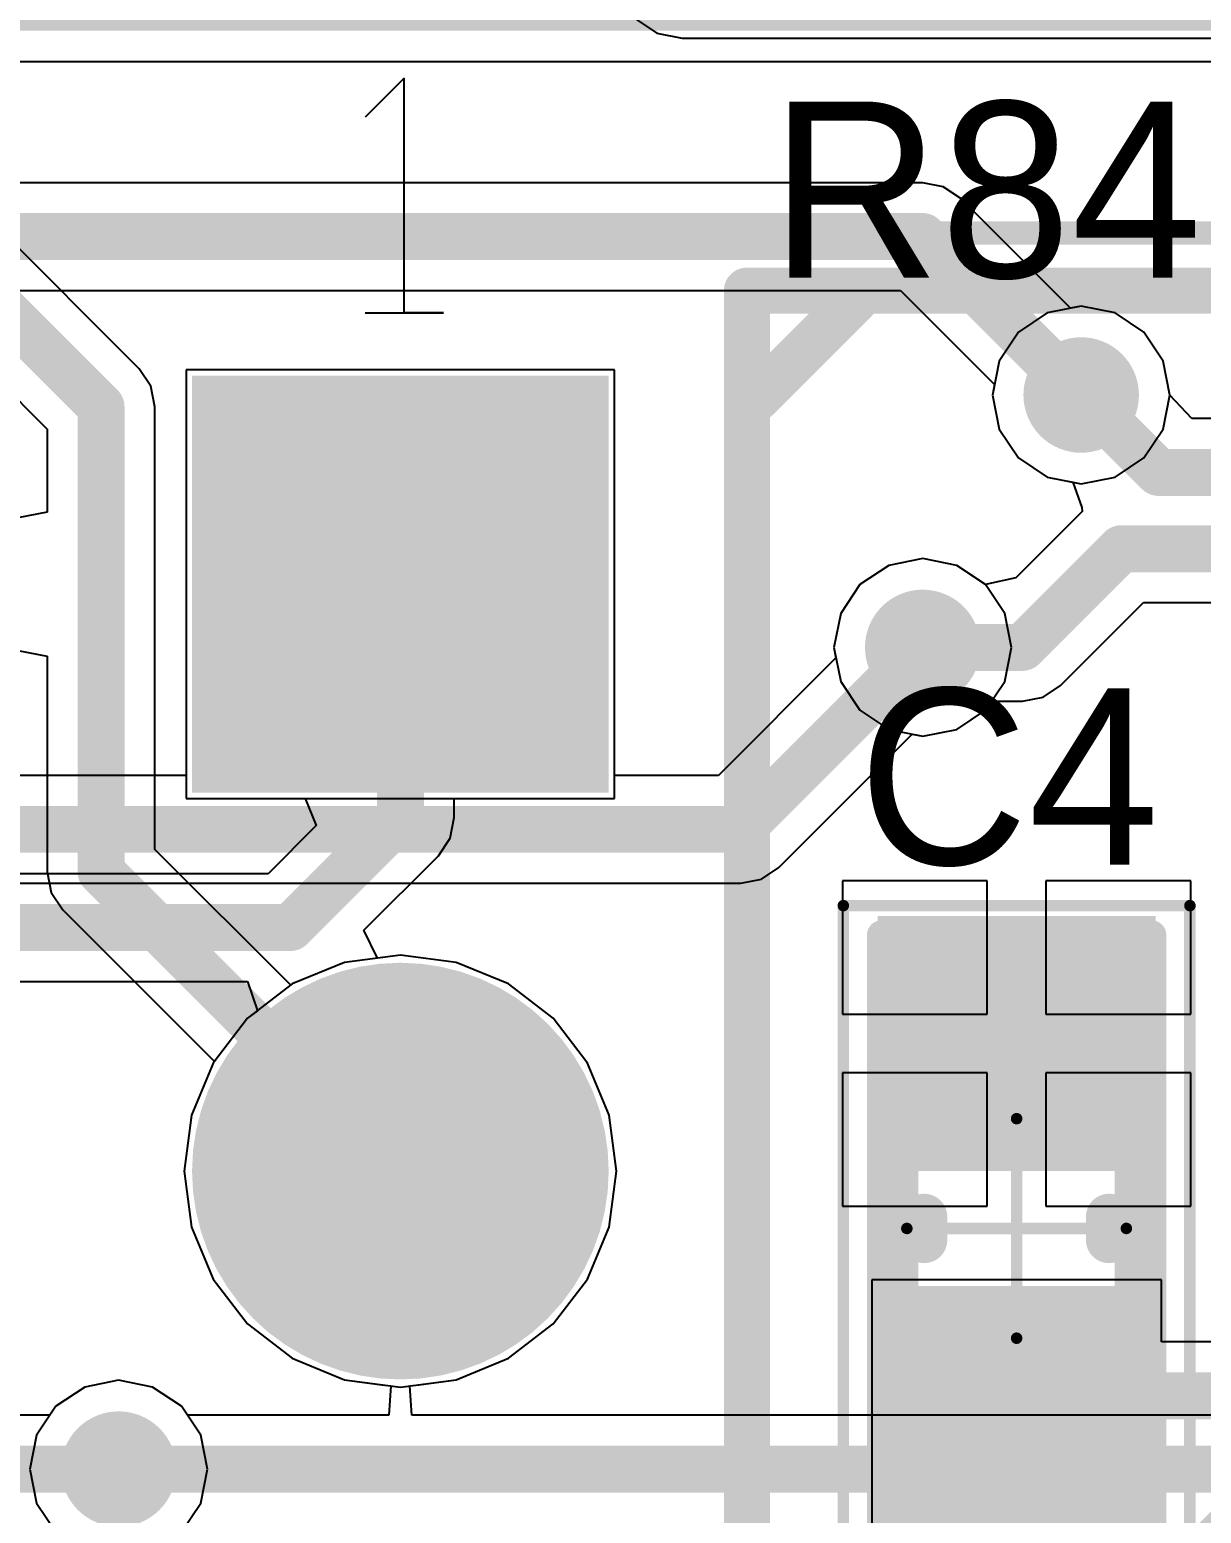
# Model space of a CAD drawing. Header units: millimetres. Extents: x 3.6 to 6.79, y 1.07 to 2.73.
# Drawn here: x 6.3178 to 6.5175, y 1.8415 to 2.0942 of the extents above; entities that cross this region are included whole.
import ezdxf

# ---------------------------------------------------------------- set-up
doc = ezdxf.new("R2010")
doc.units = ezdxf.units.MM
doc.header["$MEASUREMENT"] = 0
for name, color, linetype in [('BottomLayer', 5, 'Continuous'), ('BottomOverlay', 54, 'Continuous'), ('BottomSolder', 6, 'Continuous'), ('Mechanical13', 56, 'Continuous'), ('Mechanical15', 56, 'Continuous'), ('MidLayer1', 16, 'Continuous'), ('MidLayer2', 76, 'Continuous'), ('MultiLayer', 9, 'Continuous'), ('PadHoleLayer', 156, 'Continuous'), ('TopLayer', 1, 'Continuous'), ('TopOverlay', 2, 'Continuous'), ('TopPaste', 8, 'Continuous'), ('TopSolder', 216, 'Continuous'), ('ViaHoleLayer', 16, 'Continuous')]:
    doc.layers.add(name, color=color, linetype=linetype)

# ---------------------------------------------------------------- blocks, each defined once
blk = doc.blocks.new('CN_SMD_0603_8')
at = {"layer": 'Mechanical13', "const_width": 0.00394}
for points in [[(0.03445, 0.0187), (-0.03445, 0.0187)], [(-0.03445, -0.0187), (-0.03445, 0.0187)], [(0.03445, -0.0187), (0.03445, 0.0187)], [(0.03445, -0.0187), (-0.03445, -0.0187)]]:
    blk.add_lwpolyline(points, dxfattribs=at)
at = {"layer": 'Mechanical13', "const_width": 0.00197}
for points in [[(-0.03543, 0.0187, 1), (-0.03346, 0.0187, 1)], [(-0.03543, 0.0187, 1), (-0.03346, 0.0187, 1)], [(0.03346, 0.0187, 1), (0.03543, 0.0187, 1)], [(0.03346, 0.0187, 1), (0.03543, 0.0187, 1)], [(-0.03543, -0.0187, 1), (-0.03346, -0.0187, 1)], [(-0.03543, -0.0187, 1), (-0.03346, -0.0187, 1)], [(0.03346, -0.0187, 1), (0.03543, -0.0187, 1)], [(0.03346, -0.0187, 1), (0.03543, -0.0187, 1)]]:
    blk.add_lwpolyline(points, format="xyb", close=True, dxfattribs=at)
at = {"layer": 'Mechanical15', "const_width": 0.00197}
for points in [[(0.055, 0.02953), (-0.055, 0.02953)], [(-0.055, -0.02953), (-0.055, 0.02953)], [(0.055, -0.02953), (0.055, 0.02953)], [(0, -0.0187), (0, 0.0187)], [(0.0187, 0), (-0.0187, 0)], [(0.055, -0.02953), (-0.055, -0.02953)]]:
    blk.add_lwpolyline(points, dxfattribs=at)
at = {"layer": 'Mechanical15', "const_width": 0.000984}
for points in [[(-0.05549, 0.02953, 1), (-0.05451, 0.02953, 1)], [(-0.05549, 0.02953, 1), (-0.05451, 0.02953, 1)], [(0.05451, 0.02953, 1), (0.05549, 0.02953, 1)], [(0.05451, 0.02953, 1), (0.05549, 0.02953, 1)], [(-0.00049, 0.0187, 1), (0.00049, 0.0187, 1)], [(-0.01919, 0, 1), (-0.01821, 0, 1)], [(0.01821, 0, 1), (0.01919, 0, 1)], [(-0.00049, -0.0187, 1), (0.00049, -0.0187, 1)], [(-0.05549, -0.02953, 1), (-0.05451, -0.02953, 1)], [(-0.05549, -0.02953, 1), (-0.05451, -0.02953, 1)], [(0.05451, -0.02953, 1), (0.05549, -0.02953, 1)], [(0.05451, -0.02953, 1), (0.05549, -0.02953, 1)]]:
    blk.add_lwpolyline(points, format="xyb", close=True, dxfattribs=at)
at = {"layer": 'TopLayer'}
for points in [[(-0.01378, -0.01969), (-0.01378, 0.01969), (-0.04921, -0.01969), (-0.04921, 0.01969)], [(0.04921, -0.01969), (0.04921, 0.01969), (0.01378, -0.01969), (0.01378, 0.01969)]]:
    blk.add_solid(points, dxfattribs=at)
at = {"layer": 'TopOverlay'}
for points, const_width in [([(0.05, 0.023), (-0.05, 0.023)], 0.005), ([(-0.05, -0.023), (-0.05, 0.023)], 0.005), ([(0.05, -0.023), (0.05, 0.023)], 0.005), ([(0.00197, 0.01575), (-0.00197, 0.01575)], 0.00787), ([(0.00197, -0.01575), (-0.00197, -0.01575)], 0.00787), ([(0.05, -0.023), (-0.05, -0.023)], 0.005)]:
    blk.add_lwpolyline(points, dxfattribs=dict(at, const_width=const_width))
for points, const_width in [([(-0.05125, 0.023, 1), (-0.04875, 0.023, 1)], 0.0025), ([(-0.05125, 0.023, 1), (-0.04875, 0.023, 1)], 0.0025), ([(0.04875, 0.023, 1), (0.05125, 0.023, 1)], 0.0025), ([(0.04875, 0.023, 1), (0.05125, 0.023, 1)], 0.0025), ([(-0.00394, 0.01575, 1), (0, 0.01575, 1)], 0.00394), ([(0, 0.01575, 1), (0.00394, 0.01575, 1)], 0.00394), ([(-0.00394, -0.01575, 1), (0, -0.01575, 1)], 0.00394), ([(0, -0.01575, 1), (0.00394, -0.01575, 1)], 0.00394), ([(-0.05125, -0.023, 1), (-0.04875, -0.023, 1)], 0.0025), ([(-0.05125, -0.023, 1), (-0.04875, -0.023, 1)], 0.0025), ([(0.04875, -0.023, 1), (0.05125, -0.023, 1)], 0.0025), ([(0.04875, -0.023, 1), (0.05125, -0.023, 1)], 0.0025)]:
    blk.add_lwpolyline(points, format="xyb", close=True, dxfattribs=dict(at, const_width=const_width))
at = {"layer": 'TopPaste'}
for points in [[(-0.01378, -0.01969), (-0.01378, 0.01969), (-0.04921, -0.01969), (-0.04921, 0.01969)], [(0.04921, -0.01969), (0.04921, 0.01969), (0.01378, -0.01969), (0.01378, 0.01969)]]:
    blk.add_solid(points, dxfattribs=at)
at = {"layer": 'TopSolder'}
for points in [[(-0.00978, -0.02369), (-0.00978, 0.02369), (-0.05321, -0.02369), (-0.05321, 0.02369)], [(0.05321, -0.02369), (0.05321, 0.02369), (0.00978, -0.02369), (0.00978, 0.02369)]]:
    blk.add_solid(points, dxfattribs=at)
blk = doc.blocks.new('JP3_D2C_B_114')
at = {"layer": 'BottomLayer', "const_width": 0.0315}
blk.add_lwpolyline([(-0.01575, 0.05, 1), (0.01575, 0.05, 1)], format="xyb", close=True, dxfattribs=at)
at = {"layer": 'BottomLayer'}
blk.add_solid([(-0.1315, 0.0185), (-0.0685, 0.0185), (-0.1315, 0.0815), (-0.0685, 0.0815)], dxfattribs=at)
at = {"layer": 'BottomOverlay', "const_width": 0.00787}
for points in [[(-0.15, 0.10906), (-0.15, 0.20906)], [(-0.13167, 0.11072), (-0.14833, 0.12739)], [(0.15, 0.10906), (-0.15, 0.10906)]]:
    blk.add_lwpolyline(points, dxfattribs=at)
at = {"layer": 'BottomOverlay', "const_width": 0.00394}
for points in [[(-0.1503, 0.12739, 1), (-0.14636, 0.12739, 1)], [(-0.13364, 0.11072, 1), (-0.1297, 0.11072, 1)], [(-0.15197, 0.10906, 1), (-0.14803, 0.10906, 1)], [(-0.15197, 0.10906, 1), (-0.14803, 0.10906, 1)]]:
    blk.add_lwpolyline(points, format="xyb", close=True, dxfattribs=at)
at = {"layer": 'BottomSolder', "const_width": 0.0355}
blk.add_lwpolyline([(-0.01775, 0.05, 1), (0.01775, 0.05, 1)], format="xyb", close=True, dxfattribs=at)
at = {"layer": 'BottomSolder'}
blk.add_solid([(-0.1355, 0.0145), (-0.0645, 0.0145), (-0.1355, 0.0855), (-0.0645, 0.0855)], dxfattribs=at)
at = {"layer": 'Mechanical15', "const_width": 0.00394}
blk.add_lwpolyline([(-0.15984, -0.08937), (-0.15984, 0.45512)], dxfattribs=at)
at = {"layer": 'MidLayer1', "const_width": 0.0315}
blk.add_lwpolyline([(-0.01575, 0.05, 1), (0.01575, 0.05, 1)], format="xyb", close=True, dxfattribs=at)
at = {"layer": 'MidLayer1'}
blk.add_solid([(-0.1315, 0.0185), (-0.0685, 0.0185), (-0.1315, 0.0815), (-0.0685, 0.0815)], dxfattribs=at)
at = {"layer": 'MidLayer2', "const_width": 0.0315}
blk.add_lwpolyline([(-0.01575, 0.05, 1), (0.01575, 0.05, 1)], format="xyb", close=True, dxfattribs=at)
at = {"layer": 'MidLayer2'}
blk.add_solid([(-0.1315, 0.0185), (-0.0685, 0.0185), (-0.1315, 0.0815), (-0.0685, 0.0815)], dxfattribs=at)
at = {"layer": 'MultiLayer', "const_width": 0.0315}
blk.add_lwpolyline([(-0.01575, 0.05, 1), (0.01575, 0.05, 1)], format="xyb", close=True, dxfattribs=at)
at = {"layer": 'MultiLayer'}
blk.add_solid([(-0.1315, 0.0185), (-0.0685, 0.0185), (-0.1315, 0.0815), (-0.0685, 0.0815)], dxfattribs=at)
at = {"layer": 'PadHoleLayer', "const_width": 0.02165}
for points in [[(-0.11083, 0.05, 1), (-0.08917, 0.05, 1)], [(-0.01083, 0.05, 1), (0.01083, 0.05, 1)]]:
    blk.add_lwpolyline(points, format="xyb", close=True, dxfattribs=at)
at = {"layer": 'TopLayer', "const_width": 0.0315}
blk.add_lwpolyline([(-0.01575, 0.05, 1), (0.01575, 0.05, 1)], format="xyb", close=True, dxfattribs=at)
at = {"layer": 'TopLayer'}
blk.add_solid([(-0.1315, 0.0185), (-0.0685, 0.0185), (-0.1315, 0.0815), (-0.0685, 0.0815)], dxfattribs=at)
at = {"layer": 'TopSolder', "const_width": 0.0355}
blk.add_lwpolyline([(-0.01775, 0.05, 1), (0.01775, 0.05, 1)], format="xyb", close=True, dxfattribs=at)
at = {"layer": 'TopSolder'}
blk.add_solid([(-0.1355, 0.0145), (-0.0645, 0.0145), (-0.1355, 0.0855), (-0.0645, 0.0855)], dxfattribs=at)
blk = doc.blocks.new('SAMTEC_FTS_108_04_X_D_116')
at = {"layer": 'Mechanical15'}
blk.add_line((0.22697, -0.09449), (-0.22697, -0.09449), dxfattribs=at)
at = {"layer": 'TopOverlay', "const_width": 0.00787}
blk.add_lwpolyline([(-0.21772, -0.08524), (0.21772, -0.08524)], dxfattribs=at)

msp = doc.modelspace()

# ---------------------------------------------------------------- linework, layer by layer
at = {"layer": 'BottomLayer'}
for p, q in [((6.49121, 2.04598), (6.4863, 2.0427)), ((6.497, 2.04713), (6.49121, 2.04598)), ((6.50279, 2.04598), (6.497, 2.04713)), ((6.5077, 2.0427), (6.50279, 2.04598)), ((6.4863, 2.0427), (6.48302, 2.03779)), ((6.51098, 2.03779), (6.5077, 2.0427)), ((6.48302, 2.03779), (6.48187, 2.032)), ((6.51213, 2.032), (6.51098, 2.03779)), ((6.4175, 2.03627), (6.3445, 2.03627)), ((6.3445, 2.03627), (6.3445, 1.96328)), ((6.4175, 1.96328), (6.4175, 2.03627)), ((6.48187, 2.032), (6.48302, 2.02621)), ((6.51098, 2.02621), (6.51213, 2.032)), ((6.48302, 2.02621), (6.4863, 2.0213)), ((6.5077, 2.0213), (6.51098, 2.02621)), ((6.4863, 2.0213), (6.49121, 2.01802)), ((6.50279, 2.01802), (6.5077, 2.0213)), ((6.49121, 2.01802), (6.497, 2.01687)), ((6.497, 2.01687), (6.50279, 2.01802)), ((6.46421, 2.00298), (6.4593, 1.9997)), ((6.47, 2.00413), (6.46421, 2.00298)), ((6.47579, 2.00298), (6.47, 2.00413)), ((6.4807, 1.9997), (6.47579, 2.00298)), ((6.4593, 1.9997), (6.45602, 1.99479)), ((6.48398, 1.99479), (6.4807, 1.9997)), ((6.45602, 1.99479), (6.45487, 1.989)), ((6.48513, 1.989), (6.48398, 1.99479)), ((6.45487, 1.989), (6.45602, 1.98321)), ((6.48398, 1.98321), (6.48513, 1.989)), ((6.45602, 1.98321), (6.4593, 1.9783)), ((6.4807, 1.9783), (6.48398, 1.98321)), ((6.4593, 1.9783), (6.46421, 1.97502)), ((6.47579, 1.97502), (6.4807, 1.9783)), ((6.46421, 1.97502), (6.47, 1.97387)), ((6.47, 1.97387), (6.47579, 1.97502)), ((6.3445, 1.96328), (6.36477, 1.96328)), ((6.36477, 1.96328), (6.36668, 1.95866)), ((6.39018, 1.96), (6.39018, 1.96328)), ((6.39018, 1.96328), (6.4175, 1.96328)), ((6.38948, 1.95649), (6.39018, 1.96)), ((6.36668, 1.95866), (6.35847, 1.95044)), ((6.38749, 1.95351), (6.38948, 1.95649)), ((6.37478, 1.94081), (6.38749, 1.95351)), ((6.35847, 1.95044), (6.22527, 1.95044)), ((6.37712, 1.93607), (6.37478, 1.94081)), ((6.381, 1.93658), (6.37712, 1.93607)), ((6.39053, 1.93533), (6.381, 1.93658)), ((6.39941, 1.93165), (6.39053, 1.93533)), ((6.30704, 1.93209), (6.35496, 1.93209)), ((6.35496, 1.93209), (6.35665, 1.92709)), ((6.40703, 1.9258), (6.39941, 1.93165)), ((6.35665, 1.92709), (6.35497, 1.9258)), ((6.35497, 1.9258), (6.34912, 1.91818)), ((6.41288, 1.91818), (6.40703, 1.9258)), ((6.34912, 1.91818), (6.34544, 1.9093)), ((6.41656, 1.9093), (6.41288, 1.91818)), ((6.34544, 1.9093), (6.34419, 1.89977)), ((6.41781, 1.89977), (6.41656, 1.9093)), ((6.34419, 1.89977), (6.34544, 1.89024)), ((6.41656, 1.89024), (6.41781, 1.89977)), ((6.34544, 1.89024), (6.34912, 1.88137)), ((6.41288, 1.88137), (6.41656, 1.89024)), ((6.34912, 1.88137), (6.35497, 1.87374)), ((6.40703, 1.87374), (6.41288, 1.88137)), ((6.35497, 1.87374), (6.36259, 1.86789)), ((6.39941, 1.86789), (6.40703, 1.87374)), ((6.36259, 1.86789), (6.37147, 1.86421)), ((6.39053, 1.86421), (6.39941, 1.86789)), ((6.333, 1.86413), (6.32721, 1.86298)), ((6.33879, 1.86298), (6.333, 1.86413)), ((6.37147, 1.86421), (6.381, 1.86296)), ((6.381, 1.86296), (6.39053, 1.86421)), ((6.32721, 1.86298), (6.3223, 1.8597)), ((6.3437, 1.8597), (6.33879, 1.86298)), ((6.3223, 1.8597), (6.31902, 1.85479)), ((6.34698, 1.85479), (6.3437, 1.8597)), ((6.31902, 1.85479), (6.31787, 1.849)), ((6.34813, 1.849), (6.34698, 1.85479)), ((6.31787, 1.849), (6.31902, 1.84321)), ((6.34698, 1.84321), (6.34813, 1.849)), ((6.31902, 1.84321), (6.3223, 1.8383)), ((6.3437, 1.8383), (6.34698, 1.84321))]:
    msp.add_line(p, q, dxfattribs=at)
for points, const_width in [([(6.49208, 2.032, 1), (6.50192, 2.032, 1)], 0.00984), ([(6.379, 1.99977, 1), (6.383, 1.99977, 1)], 0.004), ([(6.46508, 1.989, 1), (6.47492, 1.989, 1)], 0.00984), ([(6.379, 1.96, 1), (6.383, 1.96, 1)], 0.004), ([(6.379, 1.96, 1), (6.383, 1.96, 1)], 0.004), ([(6.36027, 1.94127, 1), (6.36427, 1.94127, 1)], 0.004), ([(6.36027, 1.94127, 1), (6.36427, 1.94127, 1)], 0.004), ([(6.32808, 1.849, 1), (6.33792, 1.849, 1)], 0.00984)]:
    msp.add_lwpolyline(points, format="xyb", close=True, dxfattribs=dict(at, const_width=const_width))
at = {"layer": 'BottomLayer', "const_width": 0.008}
for points in [[(6.381, 1.96), (6.381, 1.99977)], [(6.36227, 1.94127), (6.381, 1.96)], [(6.22527, 1.94127), (6.36227, 1.94127)]]:
    msp.add_lwpolyline(points, dxfattribs=at)
at = {"layer": 'MidLayer1'}
for p, q in [((6.47, 2.06818), (6.274, 2.06818)), ((6.47351, 2.06748), (6.47, 2.06818)), ((6.47649, 2.06549), (6.47351, 2.06748)), ((6.4952, 2.04678), (6.47649, 2.06549)), ((6.2778, 2.04982), (6.4662, 2.04982)), ((6.4662, 2.04982), (6.48222, 2.0338)), ((6.497, 2.04713), (6.4952, 2.04678)), ((6.50279, 2.04598), (6.497, 2.04713)), ((6.5077, 2.0427), (6.50279, 2.04598)), ((6.51098, 2.03779), (6.5077, 2.0427)), ((6.51213, 2.032), (6.51098, 2.03779)), ((6.4175, 2.03627), (6.3445, 2.03627)), ((6.3445, 2.03627), (6.3445, 1.96328)), ((6.4175, 1.96328), (6.4175, 2.03627)), ((6.48222, 2.0338), (6.48187, 2.032)), ((6.48187, 2.032), (6.48302, 2.02621)), ((6.51098, 2.02621), (6.51213, 2.032)), ((6.48302, 2.02621), (6.4863, 2.0213)), ((6.5077, 2.0213), (6.51098, 2.02621)), ((6.4863, 2.0213), (6.49121, 2.01802)), ((6.50279, 2.01802), (6.5077, 2.0213)), ((6.49121, 2.01802), (6.497, 2.01687)), ((6.497, 2.01687), (6.50279, 2.01802)), ((6.46421, 2.00298), (6.4593, 1.9997)), ((6.47, 2.00413), (6.46421, 2.00298)), ((6.47579, 2.00298), (6.47, 2.00413)), ((6.4807, 1.9997), (6.47579, 2.00298)), ((6.4593, 1.9997), (6.45602, 1.99479)), ((6.48398, 1.99479), (6.4807, 1.9997)), ((6.45602, 1.99479), (6.45487, 1.989)), ((6.48513, 1.989), (6.48398, 1.99479)), ((6.45487, 1.989), (6.45602, 1.98321)), ((6.48398, 1.98321), (6.48513, 1.989)), ((6.45602, 1.98321), (6.4593, 1.9783)), ((6.4807, 1.9783), (6.48398, 1.98321)), ((6.4593, 1.9783), (6.46421, 1.97502)), ((6.47579, 1.97502), (6.4807, 1.9783)), ((6.46421, 1.97502), (6.47, 1.97387)), ((6.47, 1.97387), (6.47579, 1.97502)), ((6.3445, 1.96328), (6.4175, 1.96328)), ((6.381, 1.93658), (6.37147, 1.93533)), ((6.39053, 1.93533), (6.381, 1.93658)), ((6.37147, 1.93533), (6.36259, 1.93165)), ((6.39941, 1.93165), (6.39053, 1.93533)), ((6.36259, 1.93165), (6.35497, 1.9258)), ((6.40703, 1.9258), (6.39941, 1.93165)), ((6.35497, 1.9258), (6.34912, 1.91818)), ((6.41288, 1.91818), (6.40703, 1.9258)), ((6.34912, 1.91818), (6.34544, 1.9093)), ((6.41656, 1.9093), (6.41288, 1.91818)), ((6.34544, 1.9093), (6.34419, 1.89977)), ((6.41781, 1.89977), (6.41656, 1.9093)), ((6.34419, 1.89977), (6.34544, 1.89024)), ((6.41656, 1.89024), (6.41781, 1.89977)), ((6.34544, 1.89024), (6.34912, 1.88137)), ((6.41288, 1.88137), (6.41656, 1.89024)), ((6.34912, 1.88137), (6.35497, 1.87374)), ((6.40703, 1.87374), (6.41288, 1.88137)), ((6.35497, 1.87374), (6.36259, 1.86789)), ((6.39941, 1.86789), (6.40703, 1.87374)), ((6.36259, 1.86789), (6.37147, 1.86421)), ((6.39053, 1.86421), (6.39941, 1.86789)), ((6.333, 1.86413), (6.32721, 1.86298)), ((6.33879, 1.86298), (6.333, 1.86413)), ((6.37147, 1.86421), (6.381, 1.86296)), ((6.381, 1.86296), (6.39053, 1.86421)), ((6.32721, 1.86298), (6.3223, 1.8597)), ((6.3437, 1.8597), (6.33879, 1.86298)), ((6.3223, 1.8597), (6.31902, 1.85479)), ((6.34698, 1.85479), (6.3437, 1.8597)), ((6.31902, 1.85479), (6.31787, 1.849)), ((6.34813, 1.849), (6.34698, 1.85479)), ((6.31787, 1.849), (6.31902, 1.84321)), ((6.34698, 1.84321), (6.34813, 1.849)), ((6.31902, 1.84321), (6.3223, 1.8383)), ((6.3437, 1.8383), (6.34698, 1.84321))]:
    msp.add_line(p, q, dxfattribs=at)
at = {"layer": 'MidLayer1', "const_width": 0.008}
for points in [[(6.274, 2.059), (6.47, 2.059)], [(6.47, 2.059), (6.497, 2.032)]]:
    msp.add_lwpolyline(points, dxfattribs=at)
at = {"layer": 'MidLayer1'}
for points, const_width in [([(6.468, 2.059, 1), (6.472, 2.059, 1)], 0.004), ([(6.468, 2.059, 1), (6.472, 2.059, 1)], 0.004), ([(6.49208, 2.032, 1), (6.50192, 2.032, 1)], 0.00984), ([(6.495, 2.032, 1), (6.499, 2.032, 1)], 0.004), ([(6.46508, 1.989, 1), (6.47492, 1.989, 1)], 0.00984), ([(6.32808, 1.849, 1), (6.33792, 1.849, 1)], 0.00984)]:
    msp.add_lwpolyline(points, format="xyb", close=True, dxfattribs=dict(at, const_width=const_width))
at = {"layer": 'MidLayer2'}
for p, q in [((6.49121, 2.04598), (6.4863, 2.0427)), ((6.497, 2.04713), (6.49121, 2.04598)), ((6.50279, 2.04598), (6.497, 2.04713)), ((6.5077, 2.0427), (6.50279, 2.04598)), ((6.4863, 2.0427), (6.48302, 2.03779)), ((6.51098, 2.03779), (6.5077, 2.0427)), ((6.48302, 2.03779), (6.48187, 2.032)), ((6.51213, 2.032), (6.51098, 2.03779)), ((6.4175, 2.03627), (6.3445, 2.03627)), ((6.3445, 2.03627), (6.3445, 1.96718)), ((6.4175, 1.96718), (6.4175, 2.03627)), ((6.48187, 2.032), (6.48302, 2.02621)), ((6.51098, 2.02621), (6.51213, 2.032)), ((6.48302, 2.02621), (6.4863, 2.0213)), ((6.5077, 2.0213), (6.51098, 2.02621)), ((6.4863, 2.0213), (6.49121, 2.01802)), ((6.50279, 2.01802), (6.5077, 2.0213)), ((6.49121, 2.01802), (6.497, 2.01687)), ((6.497, 2.01687), (6.50279, 2.01802)), ((6.46421, 2.00298), (6.4593, 1.9997)), ((6.47, 2.00413), (6.46421, 2.00298)), ((6.47579, 2.00298), (6.47, 2.00413)), ((6.4807, 1.9997), (6.47579, 2.00298)), ((6.4593, 1.9997), (6.45602, 1.99479)), ((6.48398, 1.99479), (6.4807, 1.9997)), ((6.45602, 1.99479), (6.45487, 1.989)), ((6.48513, 1.989), (6.48398, 1.99479)), ((6.45522, 1.9872), (6.4352, 1.96718)), ((6.45487, 1.989), (6.45522, 1.9872)), ((6.48398, 1.98321), (6.48513, 1.989)), ((6.4807, 1.9783), (6.48398, 1.98321)), ((6.47579, 1.97502), (6.4807, 1.9783)), ((6.47, 1.97387), (6.47579, 1.97502)), ((6.44549, 1.95151), (6.4682, 1.97422)), ((6.4682, 1.97422), (6.47, 1.97387)), ((6.3445, 1.96718), (6.30669, 1.96718)), ((6.4352, 1.96718), (6.4175, 1.96718)), ((6.44251, 1.94952), (6.44549, 1.95151)), ((6.439, 1.94882), (6.44251, 1.94952)), ((6.20318, 1.94882), (6.439, 1.94882)), ((6.381, 1.93658), (6.37147, 1.93533)), ((6.39053, 1.93533), (6.381, 1.93658)), ((6.37147, 1.93533), (6.36259, 1.93165)), ((6.39941, 1.93165), (6.39053, 1.93533)), ((6.36259, 1.93165), (6.35497, 1.9258)), ((6.40703, 1.9258), (6.39941, 1.93165)), ((6.35497, 1.9258), (6.34912, 1.91818)), ((6.41288, 1.91818), (6.40703, 1.9258)), ((6.34912, 1.91818), (6.34544, 1.9093)), ((6.41656, 1.9093), (6.41288, 1.91818)), ((6.34544, 1.9093), (6.34419, 1.89977)), ((6.41781, 1.89977), (6.41656, 1.9093)), ((6.34419, 1.89977), (6.34544, 1.89024)), ((6.41656, 1.89024), (6.41781, 1.89977)), ((6.34544, 1.89024), (6.34912, 1.88137)), ((6.41288, 1.88137), (6.41656, 1.89024)), ((6.34912, 1.88137), (6.35497, 1.87374)), ((6.40703, 1.87374), (6.41288, 1.88137)), ((6.35497, 1.87374), (6.36259, 1.86789)), ((6.39941, 1.86789), (6.40703, 1.87374)), ((6.36259, 1.86789), (6.37147, 1.86421)), ((6.39053, 1.86421), (6.39941, 1.86789)), ((6.333, 1.86413), (6.32721, 1.86298)), ((6.33879, 1.86298), (6.333, 1.86413)), ((6.37147, 1.86421), (6.37783, 1.86338)), ((6.37783, 1.86338), (6.37936, 1.86318)), ((6.37936, 1.86318), (6.37903, 1.85818)), ((6.38264, 1.86318), (6.38417, 1.86338)), ((6.38297, 1.85818), (6.38264, 1.86318)), ((6.38417, 1.86338), (6.39053, 1.86421)), ((6.32721, 1.86298), (6.3223, 1.8597)), ((6.3437, 1.8597), (6.33879, 1.86298)), ((6.3223, 1.8597), (6.31902, 1.85479)), ((6.34472, 1.85818), (6.3437, 1.8597)), ((6.37903, 1.85818), (6.34472, 1.85818)), ((6.62447, 1.85818), (6.38297, 1.85818)), ((6.31902, 1.85479), (6.31787, 1.849)), ((6.31787, 1.849), (6.31902, 1.84321)), ((6.31902, 1.84321), (6.3223, 1.8383))]:
    msp.add_line(p, q, dxfattribs=at)
for points, const_width in [([(6.49208, 2.032, 1), (6.50192, 2.032, 1)], 0.00984), ([(6.46508, 1.989, 1), (6.47492, 1.989, 1)], 0.00984), ([(6.468, 1.989, 1), (6.472, 1.989, 1)], 0.004), ([(6.437, 1.958, 1), (6.441, 1.958, 1)], 0.004), ([(6.437, 1.958, 1), (6.441, 1.958, 1)], 0.004), ([(6.32808, 1.849, 1), (6.33792, 1.849, 1)], 0.00984), ([(6.331, 1.849, 1), (6.335, 1.849, 1)], 0.004)]:
    msp.add_lwpolyline(points, format="xyb", close=True, dxfattribs=dict(at, const_width=const_width))
at = {"layer": 'MidLayer2', "const_width": 0.008}
for points in [[(6.439, 1.958), (6.47, 1.989)], [(6.19465, 1.958), (6.439, 1.958)], [(6.333, 1.849), (6.62735, 1.849)]]:
    msp.add_lwpolyline(points, dxfattribs=at)
at = {"layer": 'MultiLayer', "const_width": 0.00984}
for points in [[(6.49208, 2.032, 1), (6.50192, 2.032, 1)], [(6.46508, 1.989, 1), (6.47492, 1.989, 1)], [(6.32808, 1.849, 1), (6.33792, 1.849, 1)]]:
    msp.add_lwpolyline(points, format="xyb", close=True, dxfattribs=at)
at = {"layer": 'TopLayer'}
for p, q in [((6.42107, 2.09607), (6.42471, 2.09364)), ((6.33649, 2.03649), (6.27849, 2.09449)), ((6.42471, 2.09364), (6.429, 2.09278)), ((6.429, 2.09278), (6.429, 2.09278)), ((6.429, 2.09278), (6.61335, 2.09278)), ((6.2682, 2.07882), (6.32082, 2.0262)), ((6.49121, 2.04598), (6.4863, 2.0427)), ((6.497, 2.04713), (6.49121, 2.04598)), ((6.50279, 2.04598), (6.497, 2.04713)), ((6.5077, 2.0427), (6.50279, 2.04598)), ((6.4863, 2.0427), (6.48302, 2.03779)), ((6.51098, 2.03779), (6.5077, 2.0427)), ((6.48302, 2.03779), (6.48187, 2.032)), ((6.51213, 2.032), (6.51098, 2.03779)), ((6.33848, 2.03351), (6.33649, 2.03649)), ((6.4175, 2.03627), (6.3445, 2.03627)), ((6.3445, 2.03627), (6.3445, 1.96328)), ((6.4175, 1.96328), (6.4175, 2.03627)), ((6.33918, 2.03), (6.33848, 2.03351)), ((6.33918, 1.95457), (6.33918, 2.03)), ((6.48187, 2.032), (6.48302, 2.02621)), ((6.51585, 2.02799), (6.51213, 2.032)), ((6.66257, 2.02799), (6.51585, 2.02799)), ((6.32082, 2.0262), (6.32082, 2.01206)), ((6.48302, 2.02621), (6.4863, 2.0213)), ((6.4863, 2.0213), (6.49121, 2.01802)), ((6.49121, 2.01802), (6.49558, 2.01715)), ((6.49558, 2.01715), (6.49713, 2.01286)), ((6.49713, 2.01286), (6.49713, 2.01285)), ((6.49713, 2.01285), (6.49715, 2.01213)), ((6.32082, 2.01206), (6.31582, 2.01107)), ((6.49715, 2.01213), (6.48589, 2.00087)), ((6.46421, 2.00298), (6.4593, 1.9997)), ((6.47, 2.00413), (6.46421, 2.00298)), ((6.47579, 2.00298), (6.47, 2.00413)), ((6.4807, 1.9997), (6.47579, 2.00298)), ((6.4593, 1.9997), (6.45602, 1.99479)), ((6.48589, 2.00087), (6.4807, 1.9997)), ((6.45602, 1.99479), (6.45487, 1.989)), ((6.49349, 1.98251), (6.50762, 1.99664)), ((6.50762, 1.99664), (6.53828, 1.99664)), ((6.31582, 1.98847), (6.32082, 1.98748)), ((6.32082, 1.98748), (6.32082, 1.95077)), ((6.45487, 1.989), (6.45602, 1.98321)), ((6.45602, 1.98321), (6.4593, 1.9783)), ((6.49051, 1.98052), (6.49349, 1.98251)), ((6.4807, 1.9783), (6.48172, 1.97982)), ((6.48172, 1.97982), (6.487, 1.97982)), ((6.487, 1.97982), (6.49051, 1.98052)), ((6.4593, 1.9783), (6.46421, 1.97502)), ((6.47579, 1.97502), (6.4807, 1.9783)), ((6.46421, 1.97502), (6.47, 1.97387)), ((6.47, 1.97387), (6.47579, 1.97502)), ((6.3445, 1.96328), (6.4175, 1.96328)), ((6.36231, 1.93144), (6.33918, 1.95457)), ((6.32082, 1.95077), (6.32152, 1.94726)), ((6.481, 1.94921), (6.45632, 1.94921)), ((6.45632, 1.94921), (6.45632, 1.9265)), ((6.481, 1.9265), (6.481, 1.94921)), ((6.51569, 1.94921), (6.491, 1.94921)), ((6.491, 1.94921), (6.491, 1.9265)), ((6.51569, 1.9265), (6.51569, 1.94921)), ((6.32152, 1.94726), (6.32351, 1.94428)), ((6.32351, 1.94428), (6.34934, 1.91846)), ((6.381, 1.93658), (6.37147, 1.93533)), ((6.39053, 1.93533), (6.381, 1.93658)), ((6.37147, 1.93533), (6.36259, 1.93165)), ((6.39941, 1.93165), (6.39053, 1.93533)), ((6.36259, 1.93165), (6.36231, 1.93144)), ((6.40703, 1.9258), (6.39941, 1.93165)), ((6.45632, 1.9265), (6.481, 1.9265)), ((6.491, 1.9265), (6.51569, 1.9265)), ((6.41288, 1.91818), (6.40703, 1.9258)), ((6.34912, 1.91818), (6.34544, 1.9093)), ((6.34934, 1.91846), (6.34912, 1.91818)), ((6.41656, 1.9093), (6.41288, 1.91818)), ((6.481, 1.9165), (6.45632, 1.9165)), ((6.45632, 1.9165), (6.45632, 1.89378)), ((6.481, 1.89378), (6.481, 1.9165)), ((6.51569, 1.9165), (6.491, 1.9165)), ((6.491, 1.9165), (6.491, 1.89378)), ((6.51569, 1.89378), (6.51569, 1.9165)), ((6.34544, 1.9093), (6.34419, 1.89977)), ((6.41781, 1.89977), (6.41656, 1.9093)), ((6.34419, 1.89977), (6.34544, 1.89024)), ((6.41656, 1.89024), (6.41781, 1.89977)), ((6.45632, 1.89378), (6.481, 1.89378)), ((6.491, 1.89378), (6.51569, 1.89378)), ((6.34544, 1.89024), (6.34912, 1.88137)), ((6.41288, 1.88137), (6.41656, 1.89024)), ((6.34912, 1.88137), (6.35497, 1.87374)), ((6.40703, 1.87374), (6.41288, 1.88137)), ((6.51068, 1.88122), (6.46131, 1.88122)), ((6.46131, 1.88122), (6.46131, 1.83579)), ((6.51068, 1.87067), (6.51068, 1.88122)), ((6.35497, 1.87374), (6.36259, 1.86789)), ((6.39941, 1.86789), (6.40703, 1.87374)), ((6.57594, 1.87067), (6.51068, 1.87067)), ((6.36259, 1.86789), (6.37147, 1.86421)), ((6.39053, 1.86421), (6.39941, 1.86789)), ((6.333, 1.86413), (6.32721, 1.86298)), ((6.33879, 1.86298), (6.333, 1.86413)), ((6.37147, 1.86421), (6.381, 1.86296)), ((6.381, 1.86296), (6.39053, 1.86421)), ((6.32721, 1.86298), (6.3223, 1.8597)), ((6.3437, 1.8597), (6.33879, 1.86298)), ((6.32128, 1.85818), (6.28297, 1.85818)), ((6.3223, 1.8597), (6.32128, 1.85818)), ((6.34698, 1.85479), (6.3437, 1.8597)), ((6.34813, 1.849), (6.34698, 1.85479)), ((6.34698, 1.84321), (6.34813, 1.849)), ((6.3437, 1.8383), (6.34698, 1.84321))]:
    msp.add_line(p, q, dxfattribs=at)
at = {"layer": 'TopLayer', "const_width": 0.008}
for points in [[(6.272, 2.088), (6.33, 2.03)], [(6.497, 2.032), (6.51019, 2.01881)], [(6.33, 1.95077), (6.33, 2.03)], [(6.51019, 2.01881), (6.66257, 2.01881)], [(6.487, 1.989), (6.50381, 2.00581)], [(6.50381, 2.00581), (6.65719, 2.00581)], [(6.47, 1.989), (6.487, 1.989)], [(6.33, 1.95077), (6.381, 1.89977)], [(6.486, 1.8585), (6.48899, 1.8615)], [(6.48899, 1.8615), (6.57594, 1.8615)], [(6.267, 1.849), (6.333, 1.849)], [(6.508, 1.825), (6.52875, 1.84575)]]:
    msp.add_lwpolyline(points, dxfattribs=at)
at = {"layer": 'TopLayer'}
for points, const_width in [([(6.49208, 2.032, 1), (6.50192, 2.032, 1)], 0.00984), ([(6.495, 2.032, 1), (6.499, 2.032, 1)], 0.004), ([(6.328, 2.03, 1), (6.332, 2.03, 1)], 0.004), ([(6.328, 2.03, 1), (6.332, 2.03, 1)], 0.004), ([(6.50819, 2.01881, 1), (6.51219, 2.01881, 1)], 0.004), ([(6.50819, 2.01881, 1), (6.51219, 2.01881, 1)], 0.004), ([(6.50181, 2.00581, 1), (6.50581, 2.00581, 1)], 0.004), ([(6.50181, 2.00581, 1), (6.50581, 2.00581, 1)], 0.004), ([(6.46508, 1.989, 1), (6.47492, 1.989, 1)], 0.00984), ([(6.468, 1.989, 1), (6.472, 1.989, 1)], 0.004), ([(6.485, 1.989, 1), (6.489, 1.989, 1)], 0.004), ([(6.485, 1.989, 1), (6.489, 1.989, 1)], 0.004), ([(6.328, 1.95077, 1), (6.332, 1.95077, 1)], 0.004), ([(6.328, 1.95077, 1), (6.332, 1.95077, 1)], 0.004), ([(6.379, 1.89977, 1), (6.383, 1.89977, 1)], 0.004), ([(6.48699, 1.8615, 1), (6.49099, 1.8615, 1)], 0.004), ([(6.48699, 1.8615, 1), (6.49099, 1.8615, 1)], 0.004), ([(6.484, 1.8585, 1), (6.488, 1.8585, 1)], 0.004), ([(6.32808, 1.849, 1), (6.33792, 1.849, 1)], 0.00984), ([(6.331, 1.849, 1), (6.335, 1.849, 1)], 0.004)]:
    msp.add_lwpolyline(points, format="xyb", close=True, dxfattribs=dict(at, const_width=const_width))
at = {"layer": 'TopOverlay'}
for p, q in [((6.38166, 2.08599), (6.375, 2.07932)), ((6.38166, 2.046), (6.38166, 2.08599)), ((6.375, 2.046), (6.38833, 2.046)), ((6.38833, 2.046), (6.38166, 2.046))]:
    msp.add_line(p, q, dxfattribs=at)
at = {"layer": 'ViaHoleLayer', "const_width": 0.00591}
for points in [[(6.49405, 2.032, 1), (6.49995, 2.032, 1)], [(6.46705, 1.989, 1), (6.47295, 1.989, 1)], [(6.33005, 1.849, 1), (6.33595, 1.849, 1)]]:
    msp.add_lwpolyline(points, format="xyb", close=True, dxfattribs=at)

# ---------------------------------------------------------------- block references
for name, p, rotation in [('SAMTEC_FTS_108_04_X_D_116', (6.37791, 2.18324), 360), ('JP3_D2C_B_114', (6.331, 1.89977), 270), ('CN_SMD_0603_8', (6.486, 1.89), 270)]:
    msp.add_blockref(name, p, dxfattribs=dict(rotation=rotation))

# ---------------------------------------------------------------- texts
at = {"layer": 'TopOverlay'}
for s, p in [('R84', (6.444, 2.052)), ('C4', (6.459, 1.952))]:
    msp.add_text(s, height=0.03, dxfattribs=at).set_placement(p)

doc.saveas('drawing.dxf')
